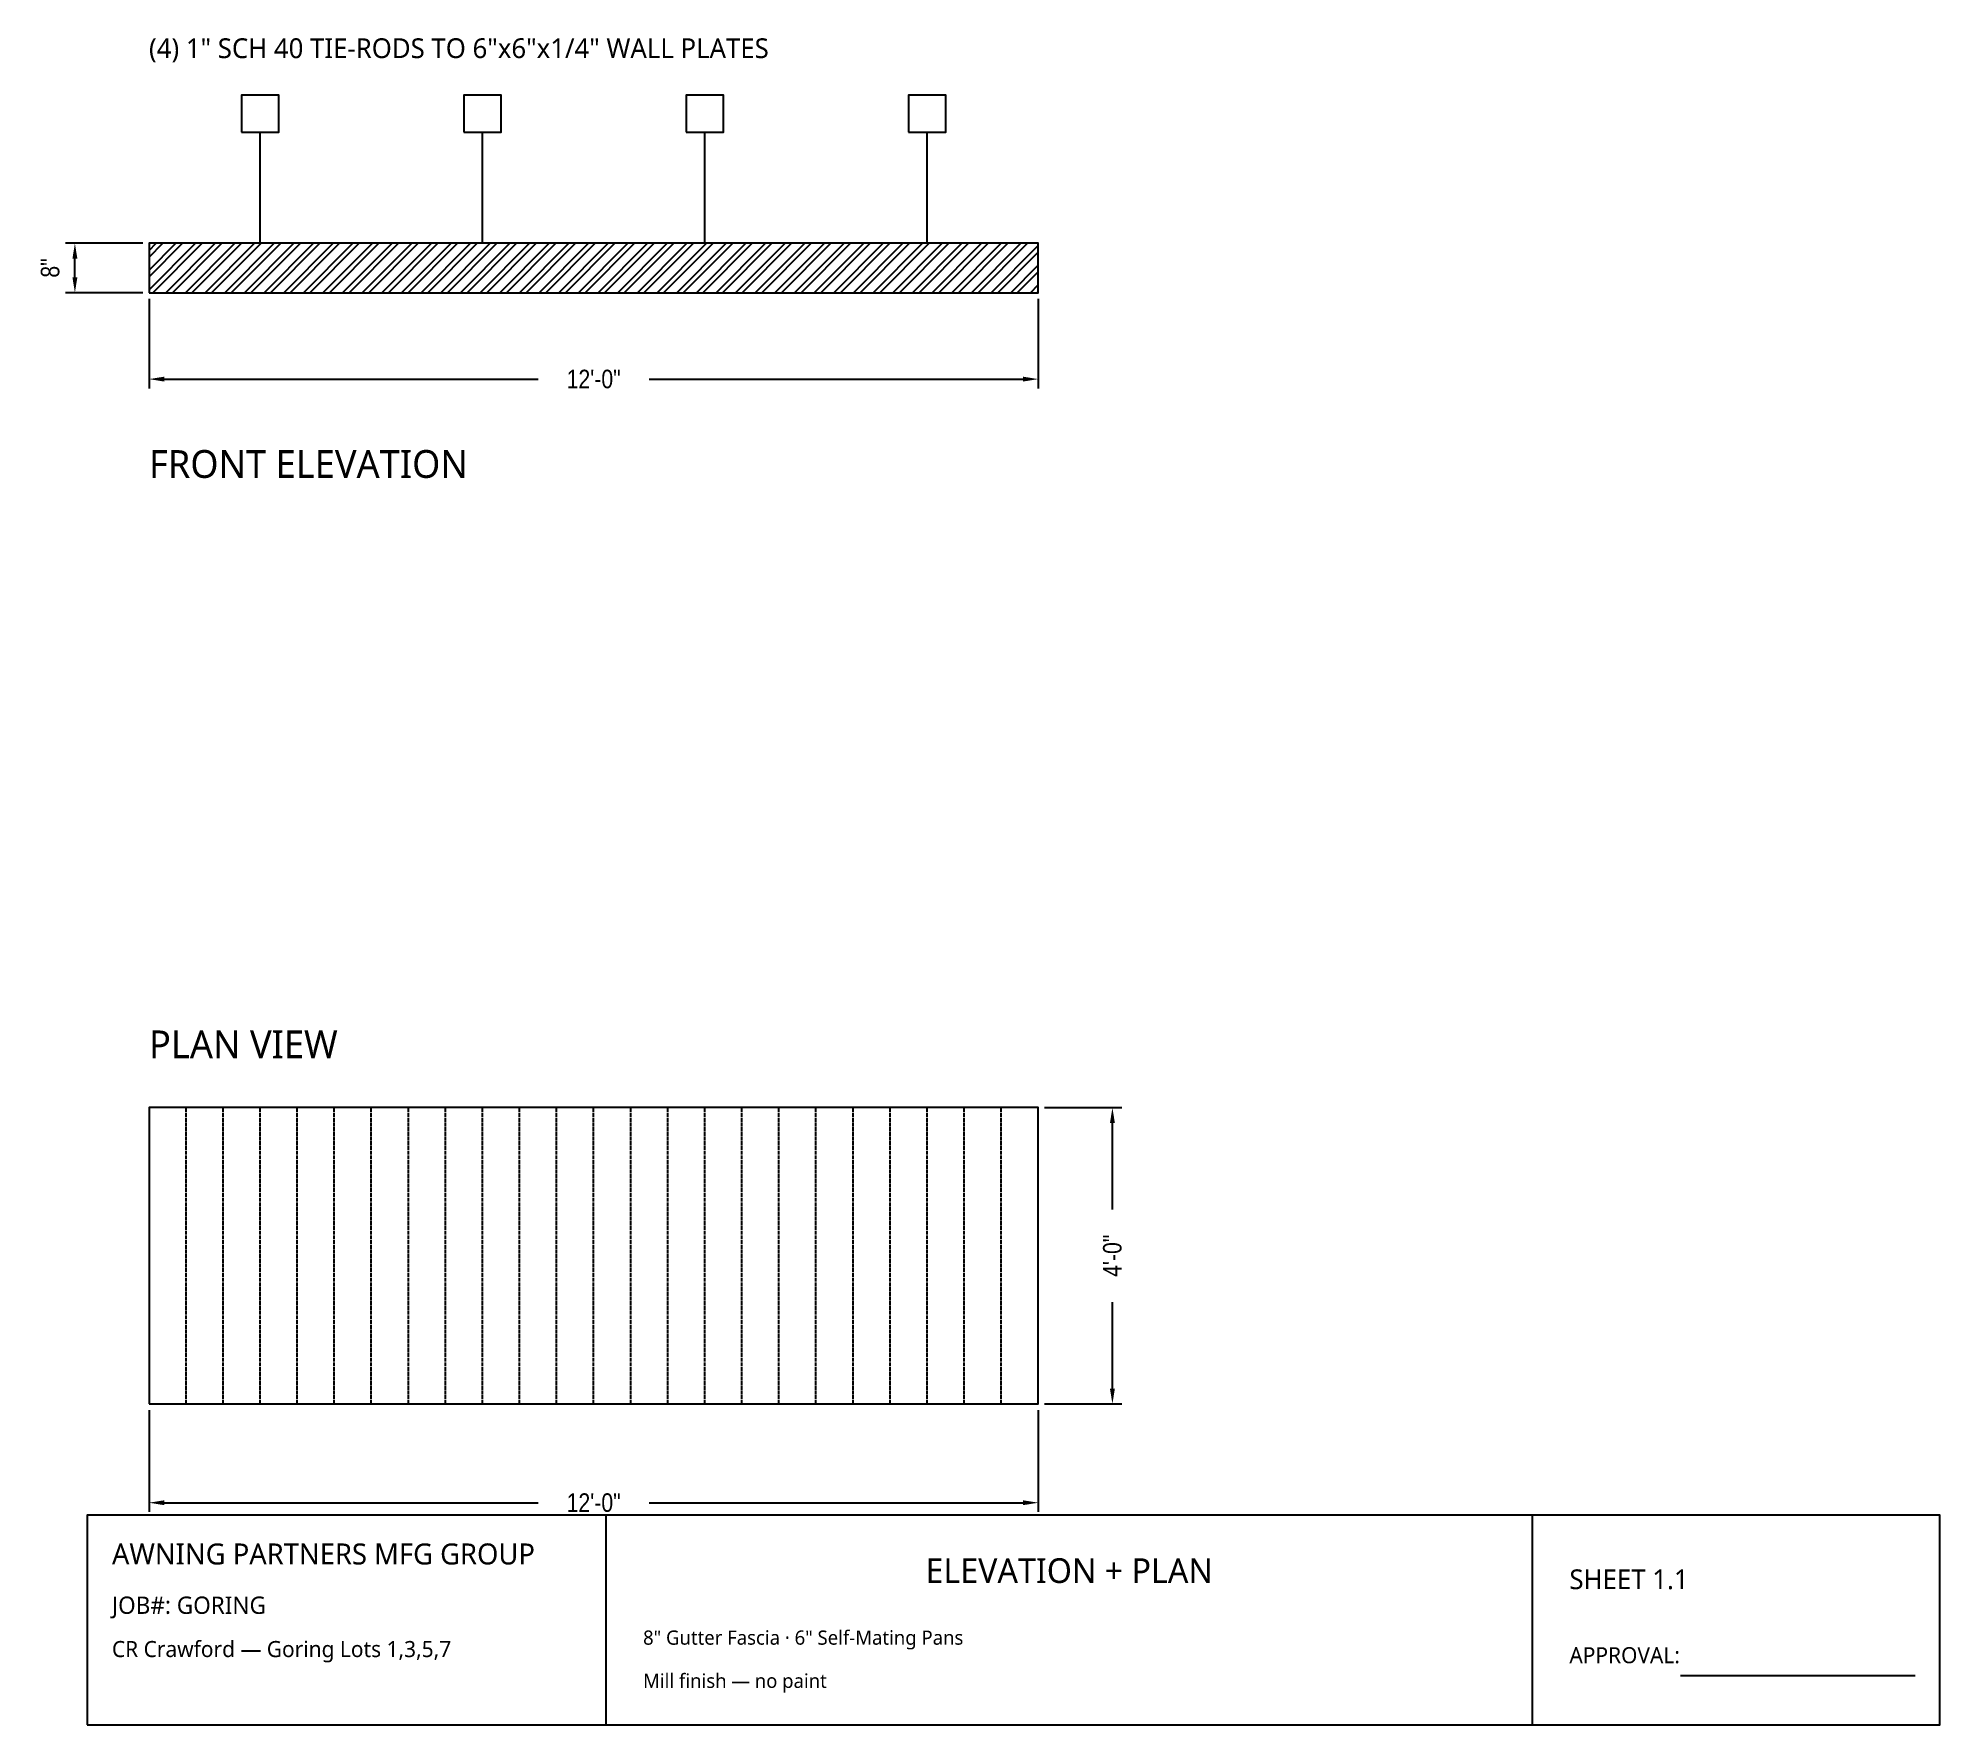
# Model space of a CAD drawing. Header units: inches. Extents: x 22 to 330, y 8 to 281.
import ezdxf
from ezdxf.enums import TextEntityAlignment as Align

# ---------------------------------------------------------------- set-up
doc = ezdxf.new("R2010")
doc.units = ezdxf.units.IN
doc.header["$MEASUREMENT"] = 0
doc.linetypes.add('DASHED2', pattern=[0.762, 0.635, -0.127])
for name, color, linetype in [('APMG-DIMS', 1, 'Continuous'), ('APMG-FRAME', 7, 'Continuous'), ('APMG-HATCH', 8, 'Continuous'), ('APMG-HIDDEN', 8, 'Continuous'), ('APMG-TEXT', 7, 'Continuous'), ('APMG-TITLE', 7, 'Continuous')]:
    doc.layers.add(name, color=color, linetype=linetype)
doc.styles.add('OpenSans', font='OpenSans-Regular.ttf')
doc.styles.add('OpenSansCondensed-Light', font='OpenSansCondensed-Light.ttf')
doc.dimstyles.new('APMG', dxfattribs={"dimtxt": 3, "dimasz": 2.5, "dimexe": 1.5, "dimexo": 1, "dimgap": 1, "dimtad": 1, "dimdec": 1, "dimlunit": 4, "dimcen": 2.5, "dimclrd": 1, "dimclre": 1, "dimclrt": 7, "dimazin": 3, "dimtfac": 1, "dimtmove": 0, "dimatfit": 3})

# ---------------------------------------------------------------- blocks, each defined once
blk = doc.blocks.new('_CLOSEDFILLED')
at = {"color": 0, "linetype": 'BYBLOCK'}
blk.add_solid([(-1, 0.16), (0, 0), (-1, -0.16)], dxfattribs=at)
blk = doc.blocks.new('*D1')
at = {"color": 1}
for p, q in [((40, 239), (40, 224.5)), ((184, 239), (184, 224.5)), ((42.5, 226), (103, 226)), ((121, 226), (181.5, 226))]:
    blk.add_line(p, q, dxfattribs=at)
at = {"layer": 'Defpoints'}
for p in [(40, 240), (184, 240), (40, 226)]:
    blk.add_point(p, dxfattribs=at)
at = {"layer": 'APMG-DIMS', "color": 1, "xscale": 2.5, "yscale": 2.5, "rotation": 180}
blk.add_blockref('_CLOSEDFILLED', (40, 226), dxfattribs=at)
at = {"layer": 'APMG-DIMS', "color": 1, "xscale": 2.5, "yscale": 2.5}
blk.add_blockref('_CLOSEDFILLED', (184, 226), dxfattribs=at)
at = {"layer": 'APMG-DIMS', "color": 7, "insert": (112, 226), "char_height": 3, "attachment_point": 5, "style": 'OpenSansCondensed-Light'}
blk.add_mtext('12\'-0"', dxfattribs=at)
blk = doc.blocks.new('*D2')
at = {"color": 1}
for p, q in [((39, 248), (26.5, 248)), ((28, 242.5), (28, 245.5)), ((39, 240), (26.5, 240))]:
    blk.add_line(p, q, dxfattribs=at)
at = {"layer": 'Defpoints'}
for p in [(40, 248), (28, 240), (40, 240)]:
    blk.add_point(p, dxfattribs=at)
at = {"layer": 'APMG-DIMS', "color": 1, "xscale": 2.5, "yscale": 2.5}
for p, rotation in [((28, 248), 90), ((28, 240), 270)]:
    blk.add_blockref('_CLOSEDFILLED', p, dxfattribs=dict(at, rotation=rotation))
at = {"layer": 'APMG-DIMS', "color": 7, "insert": (24, 244), "char_height": 3, "attachment_point": 5, "rotation": 90, "style": 'OpenSansCondensed-Light'}
blk.add_mtext('8"', dxfattribs=at)
blk = doc.blocks.new('*D3')
at = {"color": 1}
for p, q in [((40, 59), (40, 42.5)), ((184, 59), (184, 42.5)), ((42.5, 44), (103, 44)), ((121, 44), (181.5, 44))]:
    blk.add_line(p, q, dxfattribs=at)
at = {"layer": 'Defpoints'}
for p in [(40, 60), (184, 60), (40, 44)]:
    blk.add_point(p, dxfattribs=at)
at = {"layer": 'APMG-DIMS', "color": 1, "xscale": 2.5, "yscale": 2.5, "rotation": 180}
blk.add_blockref('_CLOSEDFILLED', (40, 44), dxfattribs=at)
at = {"layer": 'APMG-DIMS', "color": 1, "xscale": 2.5, "yscale": 2.5}
blk.add_blockref('_CLOSEDFILLED', (184, 44), dxfattribs=at)
at = {"layer": 'APMG-DIMS', "color": 7, "insert": (112, 44), "char_height": 3, "attachment_point": 5, "style": 'OpenSansCondensed-Light'}
blk.add_mtext('12\'-0"', dxfattribs=at)
blk = doc.blocks.new('*D4')
at = {"color": 1}
for p, q in [((185, 108), (197.5, 108)), ((196, 91.5), (196, 105.5)), ((196, 62.5), (196, 76.5)), ((185, 60), (197.5, 60))]:
    blk.add_line(p, q, dxfattribs=at)
at = {"layer": 'Defpoints'}
for p in [(184, 108), (184, 60), (196, 60)]:
    blk.add_point(p, dxfattribs=at)
at = {"layer": 'APMG-DIMS', "color": 1, "xscale": 2.5, "yscale": 2.5}
for p, rotation in [((196, 108), 90), ((196, 60), 270)]:
    blk.add_blockref('_CLOSEDFILLED', p, dxfattribs=dict(at, rotation=rotation))
at = {"layer": 'APMG-DIMS', "color": 7, "insert": (196, 84), "char_height": 3, "attachment_point": 5, "rotation": 90, "style": 'OpenSansCondensed-Light'}
blk.add_mtext('4\'-0"', dxfattribs=at)

msp = doc.modelspace()

# ---------------------------------------------------------------- hatches: boundary and pattern name
at = {"layer": 'APMG-HATCH'}
h = msp.add_hatch(dxfattribs=at)
h.set_pattern_fill('ANSI32', color=8, scale=6)
h.paths.add_polyline_path([(40, 240), (184, 240), (184, 248), (40, 248)])

# ---------------------------------------------------------------- linework, layer by layer
at = {"layer": 'APMG-FRAME'}
for p, q in [((58, 248), (58, 266)), ((94, 248), (94, 266)), ((130, 248), (130, 266)), ((166, 248), (166, 266))]:
    msp.add_line(p, q, dxfattribs=at)
for points in [[(55, 266), (61, 266), (61, 272), (55, 272)], [(91, 266), (97, 266), (97, 272), (91, 272)], [(127, 266), (133, 266), (133, 272), (127, 272)], [(163, 266), (169, 266), (169, 272), (163, 272)], [(40, 240), (184, 240), (184, 248), (40, 248)], [(40, 60), (184, 60), (184, 108), (40, 108)]]:
    msp.add_lwpolyline(points, close=True, dxfattribs=at)
at = {"layer": 'APMG-HIDDEN', "linetype": 'DASHED2'}
for p, q in [((46, 60), (46, 108)), ((52, 60), (52, 108)), ((58, 60), (58, 108)), ((64, 60), (64, 108)), ((70, 60), (70, 108)), ((76, 60), (76, 108)), ((82, 60), (82, 108)), ((88, 60), (88, 108)), ((94, 60), (94, 108)), ((100, 60), (100, 108)), ((106, 60), (106, 108)), ((112, 60), (112, 108)), ((118, 60), (118, 108)), ((124, 60), (124, 108)), ((130, 60), (130, 108)), ((136, 60), (136, 108)), ((142, 60), (142, 108)), ((148, 60), (148, 108)), ((154, 60), (154, 108)), ((160, 60), (160, 108)), ((166, 60), (166, 108)), ((172, 60), (172, 108)), ((178, 60), (178, 108)), ((184, 60), (184, 108))]:
    msp.add_line(p, q, dxfattribs=at)
at = {"layer": 'APMG-TITLE'}
for p, q in [((114, 8), (114, 42)), ((264, 8), (264, 42)), ((288, 16), (326, 16))]:
    msp.add_line(p, q, dxfattribs=at)
msp.add_lwpolyline([(30, 8), (330, 8), (330, 42), (30, 42)], close=True, dxfattribs=at)

# ---------------------------------------------------------------- texts
at = {"layer": 'APMG-TEXT', "style": 'OpenSans'}
for s, height, p in [('(4) 1" SCH 40 TIE-RODS TO 6"x6"x1/4" WALL PLATES', 3.2, (40, 278)), ('FRONT ELEVATION', 4.5, (40, 210)), ('PLAN VIEW', 4.5, (40, 116))]:
    msp.add_text(s, height=height, dxfattribs=at).set_placement(p)
at = {"layer": 'APMG-TITLE', "style": 'OpenSans'}
for s, height, p in [('AWNING PARTNERS MFG GROUP', 3.4, (34, 34)), ('SHEET 1.1', 3.2, (270, 30)), ('JOB#: GORING', 2.8, (34, 26)), ('CR Crawford — Goring Lots 1,3,5,7 ', 2.6, (34, 19)), ('8" Gutter Fascia · 6" Self-Mating Pans', 2.3, (120, 21)), ('APPROVAL:', 2.6, (270, 18)), ('Mill finish — no paint', 2.3, (120, 14))]:
    msp.add_text(s, height=height, dxfattribs=at).set_placement(p)
msp.add_text('ELEVATION + PLAN', height=4, dxfattribs=at).set_placement((189, 33), align=Align.MIDDLE_CENTER)

# ---------------------------------------------------------------- dimensions: what is measured, and where the dimension line sits
at = {"layer": 'APMG-DIMS'}
for base, p1, p2, text, picture, middle in [((28, 240), (40, 240), (40, 248), '8"', '*D2', (24, 244)), ((196, 60), (184, 60), (184, 108), '4\'-0"', '*D4', (196, 84))]:
    dim = msp.add_linear_dim(base=base, p1=p1, p2=p2, angle=90, text=text, dimstyle='APMG', override={"dimtxt": 3}, dxfattribs=at)
    dim.commit()
    dim.dimension.update_dxf_attribs({"geometry": picture, "text_midpoint": middle})
for base, p1, p2, picture, middle in [((40, 226), (40, 240), (184, 240), '*D1', (112, 226)), ((40, 44), (40, 60), (184, 60), '*D3', (112, 44))]:
    dim = msp.add_linear_dim(base=base, p1=p1, p2=p2, text='12\'-0"', dimstyle='APMG', override={"dimtxt": 3}, dxfattribs=at)
    dim.commit()
    dim.dimension.update_dxf_attribs({"geometry": picture, "text_midpoint": middle})

doc.saveas('drawing.dxf')
